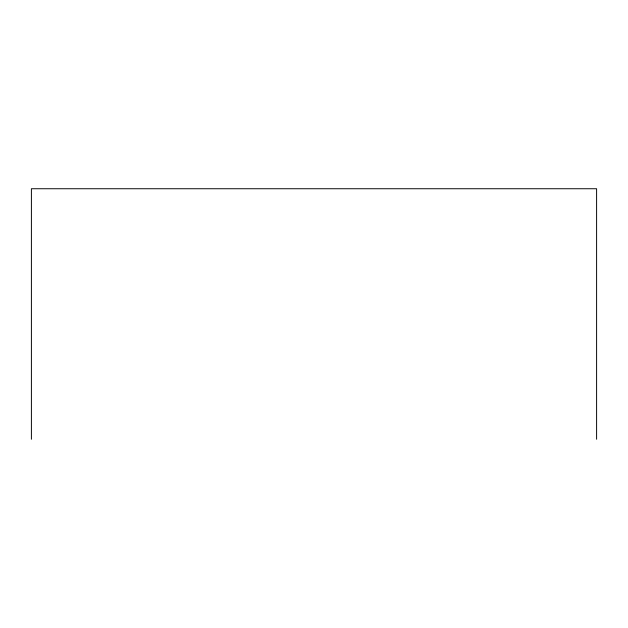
<?xml version="1.0" encoding="UTF-8"?>
<svg xmlns="http://www.w3.org/2000/svg" width="628" height="628" viewBox="0 0 628 628"><rect width="100%" height="100%" fill="white"/><g stroke="black" fill="none" stroke-linecap="round" stroke-linejoin="round"><path stroke-width="0.94" d="M596.6 439.262L596.6 188.738L31.4 188.738L31.4 439.262"/></g></svg>
